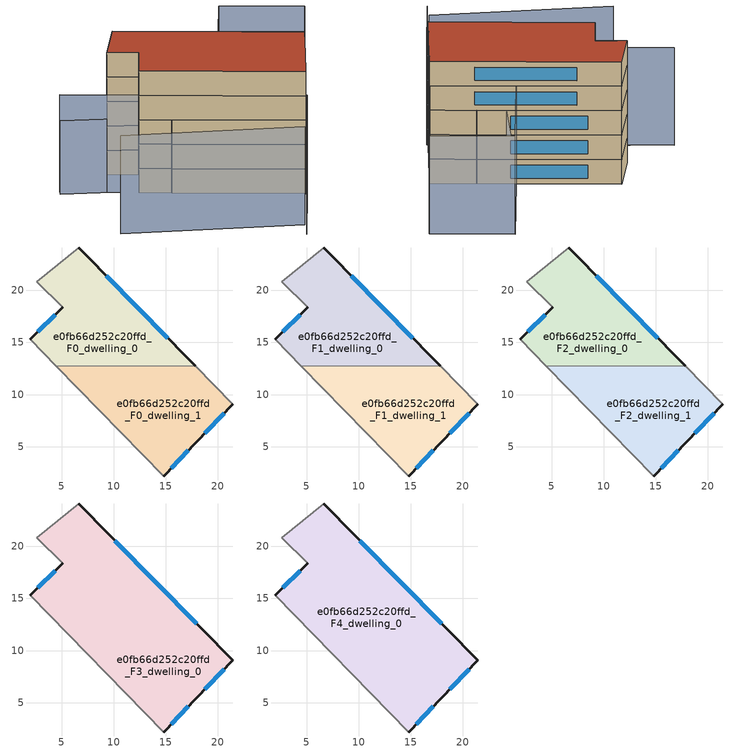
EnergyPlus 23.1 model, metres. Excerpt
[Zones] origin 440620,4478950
e0fb66d252c20ffd_F0_dwelling_0
 floor ground (EU_floor_Construction): 6.66,24.05 17.8,12.75 4.5,12.71 1.98,15.28 5.11,18.38 2.6,20.83 z0
 wall outside (EU_wall_Construction): 5.11,18.38 1.98,15.28 / 17.8,12.75 6.66,24.05 z0:3
 wall adiabatic (EU_wall_Construction): 1.98,15.28 4.5,12.71 / 6.66,24.05 2.6,20.83 5.11,18.38 z0:3
 wall to e0fb66d252c20ffd_F0_dwelling_1 (EU_wall_Construction): 4.5,12.71 17.8,12.75 z0:3
 window (EU_Window_Construction): 4.38,17.65 2.72,16.01 / 15.19,15.4 9.27,21.41 z0.7:2.3
e0fb66d252c20ffd_F0_dwelling_1
 floor ground (EU_floor_Construction): 17.8,12.75 21.43,9.08 17.9,5.4 14.78,2.18 4.5,12.71 z0
 wall outside (EU_wall_Construction): 14.78,2.18 17.9,5.4 21.43,9.08 z0:3
 wall adiabatic (EU_wall_Construction): 21.43,9.08 17.8,12.75 / 4.5,12.71 14.78,2.18 z0:3
 window (EU_Window_Construction): 18.72,6.26 20.6,8.22 / 15.51,2.94 17.17,4.65 z0.7:2.3
e0fb66d252c20ffd_F1_dwelling_0
 floor to e0fb66d252c20ffd_F0_dwelling_0 (EU_floor_Construction): 6.66,24.05 17.8,12.75 4.5,12.71 1.98,15.28 5.11,18.38 2.6,20.83 z3
 wall outside (EU_wall_Construction): 5.11,18.38 1.98,15.28 / 17.8,12.75 6.66,24.05 z3:6
 wall adiabatic (EU_wall_Construction): 1.98,15.28 4.5,12.71 / 6.66,24.05 2.6,20.83 5.11,18.38 z3:6
 wall to e0fb66d252c20ffd_F1_dwelling_1 (EU_wall_Construction): 4.5,12.71 17.8,12.75 z3:6
 window (EU_Window_Construction): 4.38,17.65 2.72,16.01 / 15.19,15.4 9.27,21.41 z3.7:5.3
e0fb66d252c20ffd_F1_dwelling_1
 floor to e0fb66d252c20ffd_F0_dwelling_1 (EU_floor_Construction): 17.8,12.75 21.43,9.08 17.9,5.4 14.78,2.18 4.5,12.71 z3
 wall outside (EU_wall_Construction): 14.78,2.18 17.9,5.4 21.43,9.08 z3:6
 wall adiabatic (EU_wall_Construction): 21.43,9.08 17.8,12.75 / 4.5,12.71 14.78,2.18 z3:6
 window (EU_Window_Construction): 18.72,6.26 20.6,8.22 / 15.51,2.94 17.17,4.65 z3.7:5.3
e0fb66d252c20ffd_F2_dwelling_0
 floor to e0fb66d252c20ffd_F1_dwelling_0 (EU_floor_Construction): 6.66,24.05 17.8,12.75 4.5,12.71 1.98,15.28 5.11,18.38 2.6,20.83 z6
 wall outside (EU_wall_Construction): 5.11,18.38 1.98,15.28 / 17.8,12.75 6.66,24.05 z6:9
 wall adiabatic (EU_wall_Construction): 1.98,15.28 4.5,12.71 / 6.66,24.05 2.6,20.83 5.11,18.38 z6:9
 wall to e0fb66d252c20ffd_F2_dwelling_1 (EU_wall_Construction): 4.5,12.71 17.8,12.75 z6:9
 window (EU_Window_Construction): 4.38,17.65 2.72,16.01 / 15.19,15.4 9.27,21.41 z6.7:8.3
e0fb66d252c20ffd_F2_dwelling_1
 floor to e0fb66d252c20ffd_F1_dwelling_1 (EU_floor_Construction): 17.8,12.75 21.43,9.08 17.9,5.4 14.78,2.18 4.5,12.71 z6
 wall outside (EU_wall_Construction): 14.78,2.18 17.9,5.4 21.43,9.08 z6:9
 wall adiabatic (EU_wall_Construction): 21.43,9.08 17.8,12.75 / 4.5,12.71 14.78,2.18 z6:9
 window (EU_Window_Construction): 18.72,6.26 20.6,8.22 / 15.51,2.94 17.17,4.65 z6.7:8.3
e0fb66d252c20ffd_F3_dwelling_0
 floor to e0fb66d252c20ffd_F2_dwelling_0 (EU_floor_Construction): 6.66,24.05 17.8,12.75 4.5,12.71 1.98,15.28 5.11,18.38 2.6,20.83 z9
 floor to e0fb66d252c20ffd_F2_dwelling_1 (EU_floor_Construction): 17.8,12.75 21.43,9.08 17.9,5.4 14.78,2.18 4.5,12.71 z9
 wall outside (EU_wall_Construction): 14.78,2.18 17.9,5.4 21.43,9.08 6.66,24.05 / 5.11,18.38 1.98,15.28 z9:12
 wall adiabatic (EU_wall_Construction): 1.98,15.28 14.78,2.18 / 6.66,24.05 2.6,20.83 5.11,18.38 z9:12
 window (EU_Window_Construction): 17.97,12.59 10.12,20.54 / 18.72,6.26 20.6,8.22 / 15.51,2.94 17.17,4.65 / 4.38,17.65 2.72,16.01 z9.7:11.3
e0fb66d252c20ffd_F4_dwelling_0
 floor to e0fb66d252c20ffd_F3_dwelling_0 (EU_floor_Construction): 6.66,24.05 21.43,9.08 17.9,5.4 14.78,2.18 1.98,15.28 5.11,18.38 2.6,20.83 z12
 wall outside (EU_wall_Construction): 14.78,2.18 17.9,5.4 21.43,9.08 6.66,24.05 / 5.11,18.38 1.98,15.28 z12:15
 wall adiabatic (EU_wall_Construction): 1.98,15.28 14.78,2.18 / 6.66,24.05 2.6,20.83 5.11,18.38 z12:15
 window (EU_Window_Construction): 17.97,12.59 10.12,20.54 / 18.72,6.26 20.6,8.22 / 15.51,2.94 17.17,4.65 / 4.38,17.65 2.72,16.01 z12.7:14.3
 roof outside (EU_roof_Construction): 17.9,5.4 21.43,9.08 6.66,24.05 2.6,20.83 5.11,18.38 1.98,15.28 14.78,2.18 z15
shading: -6.38,9.7 9.41,-3.01 / -4.05,21.47 15.04,2.23 / 15.04,2.23 7.97,-4.78 / 21.43,9.08 14.79,15.8 / 14.79,15.8 23.42,24.32 / 23.42,24.32 30.06,17.6 / 30.06,17.6 21.43,9.08 z0:12; 22.92,23.71 10.19,8.77 / 10.19,8.77 -4.33,21.14 z0:9
[Building]
EU S2 Campaign: North Axis=0; Terrain=City; Solar Distribution=FullExterior
[Site:Location]
Madrid: Latitude=40.5; Longitude=-3.5; Time Zone=1; Elevation=609
[SizingPeriod:WeatherFileDays]
AnnualSizingPeriod: Begin Month=1; Begin Day of Month=1; End Month=12; End Day of Month=31; Day of Week for Start Day=Monday; Use Weather File Daylight Saving Period=No; Use Weather File Rain and Snow Indicators=No
[MATERIAL]
EU_InternalMass_Material: Roughness=MediumRough; Thickness=0.1; Conductivity=1; Density=1800; Specific Heat=900; Thermal Absorptance=0.9; Solar Absorptance=0.7; Visible Absorptance=0.7
[MATERIAL:NOMASS] Roughness=MediumRough; Thermal Absorptance=0.9; Solar Absorptance=0.7; Visible Absorptance=0.7
Name | Thermal Resistance
EU_wall_NoMass | 0.419739
EU_roof_NoMass | 0.352165
EU_floor_NoMass | 0.608284
[WINDOWMATERIAL:SIMPLEGLAZINGSYSTEM]
EU_Window_SimpleGlazing: UFactor=4.8352; Solar Heat Gain Coefficient=0.85; Visible Transmittance=0.85
[CONSTRUCTION]
EU_wall_Construction: EU_wall_NoMass
EU_roof_Construction: EU_roof_NoMass
EU_floor_Construction: EU_floor_NoMass
EU_Window_Construction: EU_Window_SimpleGlazing
EU_InternalMass_Construction: EU_InternalMass_Material
[ZONE] Type=1; Multiplier=1; Ceiling Height=autocalculate; Floor Area=autocalculate; Part of Total Floor Area=Yes
Name | Volume
e0fb66d252c20ffd_F0_dwelling_0 | 285.021
e0fb66d252c20ffd_F1_dwelling_0; e0fb66d252c20ffd_F2_dwelling_0 | 285.022
e0fb66d252c20ffd_F3_dwelling_0 | 570.044
e0fb66d252c20ffd_F4_dwelling_0 | 570.052
e0fb66d252c20ffd_F0_dwelling_1; e0fb66d252c20ffd_F1_dwelling_1; e0fb66d252c20ffd_F2_dwelling_1 | 285.025
[INTERNALMASS] Construction=EU_InternalMass_Construction
Name | Zone or ZoneList | Surface Area
e0fb66d252c20ffd_F0_dwelling_0_EU_InternalMass | e0fb66d252c20ffd_F0_dwelling_0 | 95.0072
e0fb66d252c20ffd_F0_dwelling_1_EU_InternalMass | e0fb66d252c20ffd_F0_dwelling_1 | 95.0085
e0fb66d252c20ffd_F1_dwelling_0_EU_InternalMass | e0fb66d252c20ffd_F1_dwelling_0 | 95.0072
e0fb66d252c20ffd_F1_dwelling_1_EU_InternalMass | e0fb66d252c20ffd_F1_dwelling_1 | 95.0085
e0fb66d252c20ffd_F2_dwelling_0_EU_InternalMass | e0fb66d252c20ffd_F2_dwelling_0 | 95.0072
e0fb66d252c20ffd_F2_dwelling_1_EU_InternalMass | e0fb66d252c20ffd_F2_dwelling_1 | 95.0085
e0fb66d252c20ffd_F3_dwelling_0_EU_InternalMass | e0fb66d252c20ffd_F3_dwelling_0 | 190.017
e0fb66d252c20ffd_F4_dwelling_0_EU_InternalMass | e0fb66d252c20ffd_F4_dwelling_0 | 190.017
[OTHEREQUIPMENT] Fuel Type=Electricity; Design Level Calculation Method=Watts/Area; Power per Zone Floor Area=1; Fraction Latent=0; Fraction Radiant=0; Fraction Lost=0; Carbon Dioxide Generation Rate=0; EndUse Subcategory=EU_Step8_InternalGains
Name | Zone or ZoneList or Space or SpaceList | Schedule
EU_Step8_InternalGain_e0fb66d252c20ffd_F0_dwelling_0_f000 | e0fb66d252c20ffd_F0_dwelling_0 | EU_Step8_GainSchedule_e0fb66d252c20ffd_F0_dwelling_0_f000
EU_Step8_InternalGain_e0fb66d252c20ffd_F0_dwelling_1_f000 | e0fb66d252c20ffd_F0_dwelling_1 | EU_Step8_GainSchedule_e0fb66d252c20ffd_F0_dwelling_1_f000
EU_Step8_InternalGain_e0fb66d252c20ffd_F1_dwelling_0_f000 | e0fb66d252c20ffd_F1_dwelling_0 | EU_Step8_GainSchedule_e0fb66d252c20ffd_F1_dwelling_0_f000
EU_Step8_InternalGain_e0fb66d252c20ffd_F1_dwelling_1_f000 | e0fb66d252c20ffd_F1_dwelling_1 | EU_Step8_GainSchedule_e0fb66d252c20ffd_F1_dwelling_1_f000
EU_Step8_InternalGain_e0fb66d252c20ffd_F2_dwelling_0_f000 | e0fb66d252c20ffd_F2_dwelling_0 | EU_Step8_GainSchedule_e0fb66d252c20ffd_F2_dwelling_0_f000
EU_Step8_InternalGain_e0fb66d252c20ffd_F2_dwelling_1_f000 | e0fb66d252c20ffd_F2_dwelling_1 | EU_Step8_GainSchedule_e0fb66d252c20ffd_F2_dwelling_1_f000
EU_Step8_InternalGain_e0fb66d252c20ffd_F3_dwelling_0_f000 | e0fb66d252c20ffd_F3_dwelling_0 | EU_Step8_GainSchedule_e0fb66d252c20ffd_F3_dwelling_0_f000
EU_Step8_InternalGain_e0fb66d252c20ffd_F4_dwelling_0_f000 | e0fb66d252c20ffd_F4_dwelling_0 | EU_Step8_GainSchedule_e0fb66d252c20ffd_F4_dwelling_0_f000
[ZONEVENTILATION:DESIGNFLOWRATE] Schedule=EU_AlwaysOn; Design Flow Rate Calculation Method=AirChanges/Hour; Air Changes per Hour=0.703302; Ventilation Type=Natural; Fan Pressure Rise=0; Fan Total Efficiency=1; Constant Term Coefficient=1; Temperature Term Coefficient=0; Velocity Term Coefficient=0; Velocity Squared Term Coefficient=0; Minimum Indoor Temperature=-100; Maximum Indoor Temperature=100; Delta Temperature=-100; Minimum Outdoor Temperature=-100; Maximum Outdoor Temperature=100; Maximum Wind Speed=40
Name | Zone or ZoneList or Space or SpaceList
EU_ConstantAir_e0fb66d252c20ffd_F0_dwelling_0 | e0fb66d252c20ffd_F0_dwelling_0
EU_ConstantAir_e0fb66d252c20ffd_F0_dwelling_1 | e0fb66d252c20ffd_F0_dwelling_1
EU_ConstantAir_e0fb66d252c20ffd_F1_dwelling_0 | e0fb66d252c20ffd_F1_dwelling_0
EU_ConstantAir_e0fb66d252c20ffd_F1_dwelling_1 | e0fb66d252c20ffd_F1_dwelling_1
EU_ConstantAir_e0fb66d252c20ffd_F2_dwelling_0 | e0fb66d252c20ffd_F2_dwelling_0
EU_ConstantAir_e0fb66d252c20ffd_F2_dwelling_1 | e0fb66d252c20ffd_F2_dwelling_1
EU_ConstantAir_e0fb66d252c20ffd_F3_dwelling_0 | e0fb66d252c20ffd_F3_dwelling_0
EU_ConstantAir_e0fb66d252c20ffd_F4_dwelling_0 | e0fb66d252c20ffd_F4_dwelling_0
[HVACTEMPLATE:THERMOSTAT] Constant Heating Setpoint=20; Constant Cooling Setpoint=50
EU_HeatOnly_e0fb66d252c20ffd_F0_dwelling_0; EU_HeatOnly_e0fb66d252c20ffd_F0_dwelling_1; EU_HeatOnly_e0fb66d252c20ffd_F1_dwelling_0; EU_HeatOnly_e0fb66d252c20ffd_F1_dwelling_1; EU_HeatOnly_e0fb66d252c20ffd_F2_dwelling_0; EU_HeatOnly_e0fb66d252c20ffd_F2_dwelling_1; EU_HeatOnly_e0fb66d252c20ffd_F3_dwelling_0; EU_HeatOnly_e0fb66d252c20ffd_F4_dwelling_0
[HVACTEMPLATE:ZONE:IDEALLOADSAIRSYSTEM] System Availability Schedule=EU_AlwaysOn; Maximum Heating Supply Air Temperature=50; Minimum Cooling Supply Air Temperature=13; Maximum Heating Supply Air Humidity Ratio=0.0156; Minimum Cooling Supply Air Humidity Ratio=0.0077; Heating Limit=NoLimit; Cooling Limit=NoLimit; Heating Availability Schedule=EU_AlwaysOn; Cooling Availability Schedule=EU_CoolingOff; Dehumidification Control Type=ConstantSensibleHeatRatio; Cooling Sensible Heat Ratio=0.7; Dehumidification Setpoint=60; Humidification Control Type=None; Humidification Setpoint=30; Outdoor Air Method=None; Outdoor Air Flow Rate per Person=0.00944; Outdoor Air Flow Rate per Zone Floor Area=0; Outdoor Air Flow Rate per Zone=0; Demand Controlled Ventilation Type=None; Outdoor Air Economizer Type=NoEconomizer; Heat Recovery Type=None; Sensible Heat Recovery Effectiveness=0.7; Latent Heat Recovery Effectiveness=0.65
Name | Template Thermostat
e0fb66d252c20ffd_F0_dwelling_0 | EU_HeatOnly_e0fb66d252c20ffd_F0_dwelling_0
e0fb66d252c20ffd_F0_dwelling_1 | EU_HeatOnly_e0fb66d252c20ffd_F0_dwelling_1
e0fb66d252c20ffd_F1_dwelling_0 | EU_HeatOnly_e0fb66d252c20ffd_F1_dwelling_0
e0fb66d252c20ffd_F1_dwelling_1 | EU_HeatOnly_e0fb66d252c20ffd_F1_dwelling_1
e0fb66d252c20ffd_F2_dwelling_0 | EU_HeatOnly_e0fb66d252c20ffd_F2_dwelling_0
e0fb66d252c20ffd_F2_dwelling_1 | EU_HeatOnly_e0fb66d252c20ffd_F2_dwelling_1
e0fb66d252c20ffd_F3_dwelling_0 | EU_HeatOnly_e0fb66d252c20ffd_F3_dwelling_0
e0fb66d252c20ffd_F4_dwelling_0 | EU_HeatOnly_e0fb66d252c20ffd_F4_dwelling_0
[SIZING:ZONE] Zone Cooling Design Supply Air Temperature Input Method=SupplyAirTemperature; Zone Cooling Design Supply Air Temperature=13; Zone Heating Design Supply Air Temperature Input Method=SupplyAirTemperature; Zone Heating Design Supply Air Temperature=50; Zone Cooling Design Supply Air Humidity Ratio=0.008; Zone Heating Design Supply Air Humidity Ratio=0.008; Cooling Design Air Flow Method=DesignDay; Cooling Design Air Flow Rate=0; Cooling Minimum Air Flow per Zone Floor Area=0.000762; Cooling Minimum Air Flow=0; Cooling Minimum Air Flow Fraction=0.2; Heating Design Air Flow Method=DesignDay; Heating Design Air Flow Rate=0; Heating Maximum Air Flow per Zone Floor Area=0.002032; Heating Maximum Air Flow=0.141576; Heating Maximum Air Flow Fraction=0.3; Account for Dedicated Outdoor Air System=No; Dedicated Outdoor Air System Control Strategy=NeutralSupplyAir; Dedicated Outdoor Air Low Setpoint Temperature for Design=autosize; Dedicated Outdoor Air High Setpoint Temperature for Design=autosize; Zone Load Sizing Method=Sensible Load Only No Latent Load; Zone Latent Cooling Design Supply Air Humidity Ratio Input Method=HumidityRatioDifference; Zone Cooling Design Supply Air Humidity Ratio Difference=0.005; Zone Latent Heating Design Supply Air Humidity Ratio Input Method=HumidityRatioDifference; Zone Humidification Design Supply Air Humidity Ratio Difference=0.005
e0fb66d252c20ffd_F0_dwelling_0; e0fb66d252c20ffd_F0_dwelling_1; e0fb66d252c20ffd_F1_dwelling_0; e0fb66d252c20ffd_F1_dwelling_1; e0fb66d252c20ffd_F2_dwelling_0; e0fb66d252c20ffd_F2_dwelling_1; e0fb66d252c20ffd_F3_dwelling_0; e0fb66d252c20ffd_F4_dwelling_0
[SCHEDULE:CONSTANT]
Name | Hourly Value
EU_AlwaysOn | 1
EU_CoolingOff | 0
[SCHEDULE:FILE] Column Number=1; Rows to Skip at Top=0; Number of Hours of Data=8760; Column Separator=Comma; Interpolate to Timestep=No; Minutes per Item=60; Adjust Schedule for Daylight Savings=Yes
Name | File
EU_Step8_GainSchedule_e0fb66d252c20ffd_F0_dwelling_0_f000 | ../../schedules/e0fb66d252c20ffd/e0fb66d252c20ffd_F0_dwelling_0_f000_gain.csv
EU_Step8_GainSchedule_e0fb66d252c20ffd_F0_dwelling_1_f000 | ../../schedules/e0fb66d252c20ffd/e0fb66d252c20ffd_F0_dwelling_1_f000_gain.csv
EU_Step8_GainSchedule_e0fb66d252c20ffd_F1_dwelling_0_f000 | ../../schedules/e0fb66d252c20ffd/e0fb66d252c20ffd_F1_dwelling_0_f000_gain.csv
EU_Step8_GainSchedule_e0fb66d252c20ffd_F1_dwelling_1_f000 | ../../schedules/e0fb66d252c20ffd/e0fb66d252c20ffd_F1_dwelling_1_f000_gain.csv
EU_Step8_GainSchedule_e0fb66d252c20ffd_F2_dwelling_0_f000 | ../../schedules/e0fb66d252c20ffd/e0fb66d252c20ffd_F2_dwelling_0_f000_gain.csv
EU_Step8_GainSchedule_e0fb66d252c20ffd_F2_dwelling_1_f000 | ../../schedules/e0fb66d252c20ffd/e0fb66d252c20ffd_F2_dwelling_1_f000_gain.csv
EU_Step8_GainSchedule_e0fb66d252c20ffd_F3_dwelling_0_f000 | ../../schedules/e0fb66d252c20ffd/e0fb66d252c20ffd_F3_dwelling_0_f000_gain.csv
EU_Step8_GainSchedule_e0fb66d252c20ffd_F4_dwelling_0_f000 | ../../schedules/e0fb66d252c20ffd/e0fb66d252c20ffd_F4_dwelling_0_f000_gain.csv
